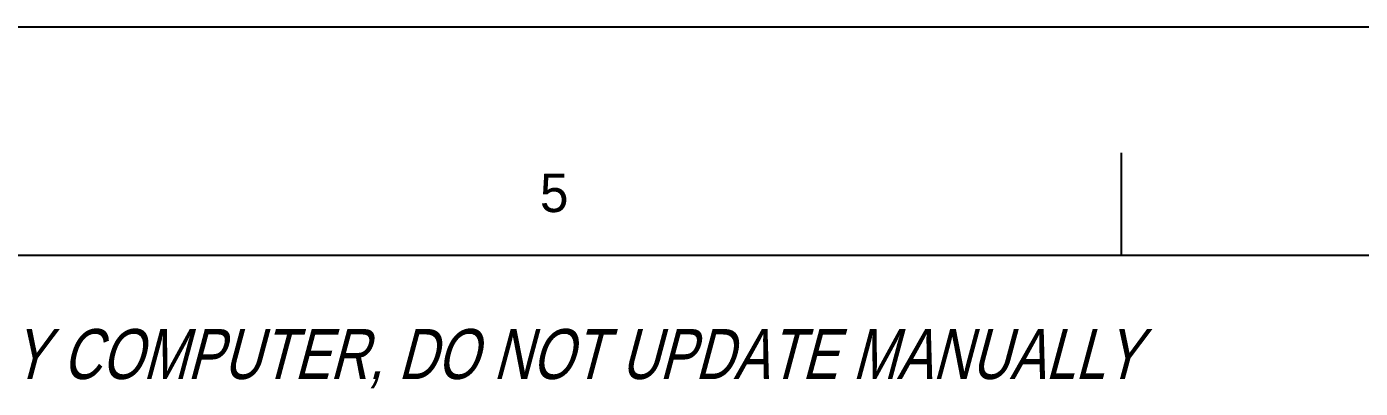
# Model space of a CAD drawing. Header units: millimetres. Extents: x 0 to 594, y 0 to 420.
# Drawn here: x 118.9 to 225.7, y 391.1 to 420 of the extents above; entities that cross this region are included whole.
import ezdxf

# ---------------------------------------------------------------- set-up
doc = ezdxf.new("R2010")
doc.units = ezdxf.units.MM
doc.header["$LTSCALE"] = 32.67
doc.layers.get('0').update_dxf_attribs({"linetype": 'CONTINUOUS'})
doc.styles.add('TEXTSTYLE_2', font='txt', dxfattribs={"width": 0.8})
doc.styles.add('TEXTSTYLE_3', font='txt')

msp = doc.modelspace()

# ---------------------------------------------------------------- linework, layer by layer
at = {"color": 7, "linetype": 'CONTINUOUS'}
for p, q in [((0, 420), (594, 420)), ((206.524, 409.914), (206.524, 401.711)), ((26.524, 401.711), (566.524, 401.711))]:
    msp.add_line(p, q, dxfattribs=at)

# ---------------------------------------------------------------- texts
at = {"color": 6, "linetype": 'CONTINUOUS', "insert": (161.139, 408.237), "char_height": 3.076, "width": 3.07628, "attachment_point": 2, "line_spacing_factor": 0.9, "style": 'TEXTSTYLE_3'}
msp.add_mtext('5', dxfattribs=at)
at = {"color": 5, "linetype": 'CONTINUOUS', "insert": (31.179, 395.799), "char_height": 4, "width": 214.4, "attachment_point": 1, "line_spacing_factor": 0.9, "style": 'TEXTSTYLE_2'}
msp.add_mtext('\\Q15.0;NOTE: THIS DRAWING WAS PRODUCED BY COMPUTER, DO NOT UPDATE MANUALLY', dxfattribs=at)

doc.saveas('drawing.dxf')
